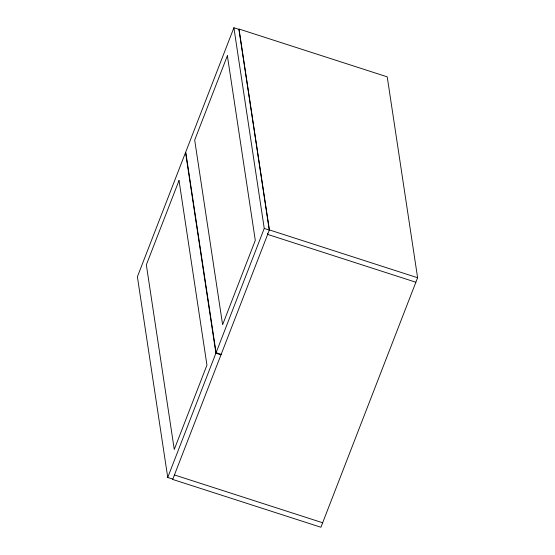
<?xml version="1.0" encoding="UTF-8"?>
<svg xmlns="http://www.w3.org/2000/svg" width="555" height="555" viewBox="0 0 555 555"><rect width="100%" height="100%" fill="white"/><g stroke="black" fill="none" stroke-linecap="round" stroke-linejoin="round"><path stroke-width="0.83" d="M233.891 27.75L264.249 228.445L269.272 230.068L238.921 29.373L233.891 27.75L185.738 152.008L216.089 352.702L221.119 354.326M167.742 477.46L215.895 353.202L185.543 152.507L137.39 276.765L167.742 477.46L172.771 479.083M216.089 352.702L264.249 228.445M269.39 229.923L172.688 479.43L320.915 527.25L417.61 277.736L387.223 76.84L239.004 29.02L269.39 229.923L417.61 277.736M415.868 282.231L267.649 234.411L267.461 233.204M215.895 353.202L220.925 354.825M174.43 474.941L322.656 522.761M179.022 180.5L146.34 264.839L174.263 449.46L206.946 365.128L179.022 180.5M227.377 55.75L194.687 140.082L222.611 324.71L255.293 240.37L227.377 55.75"/></g></svg>
